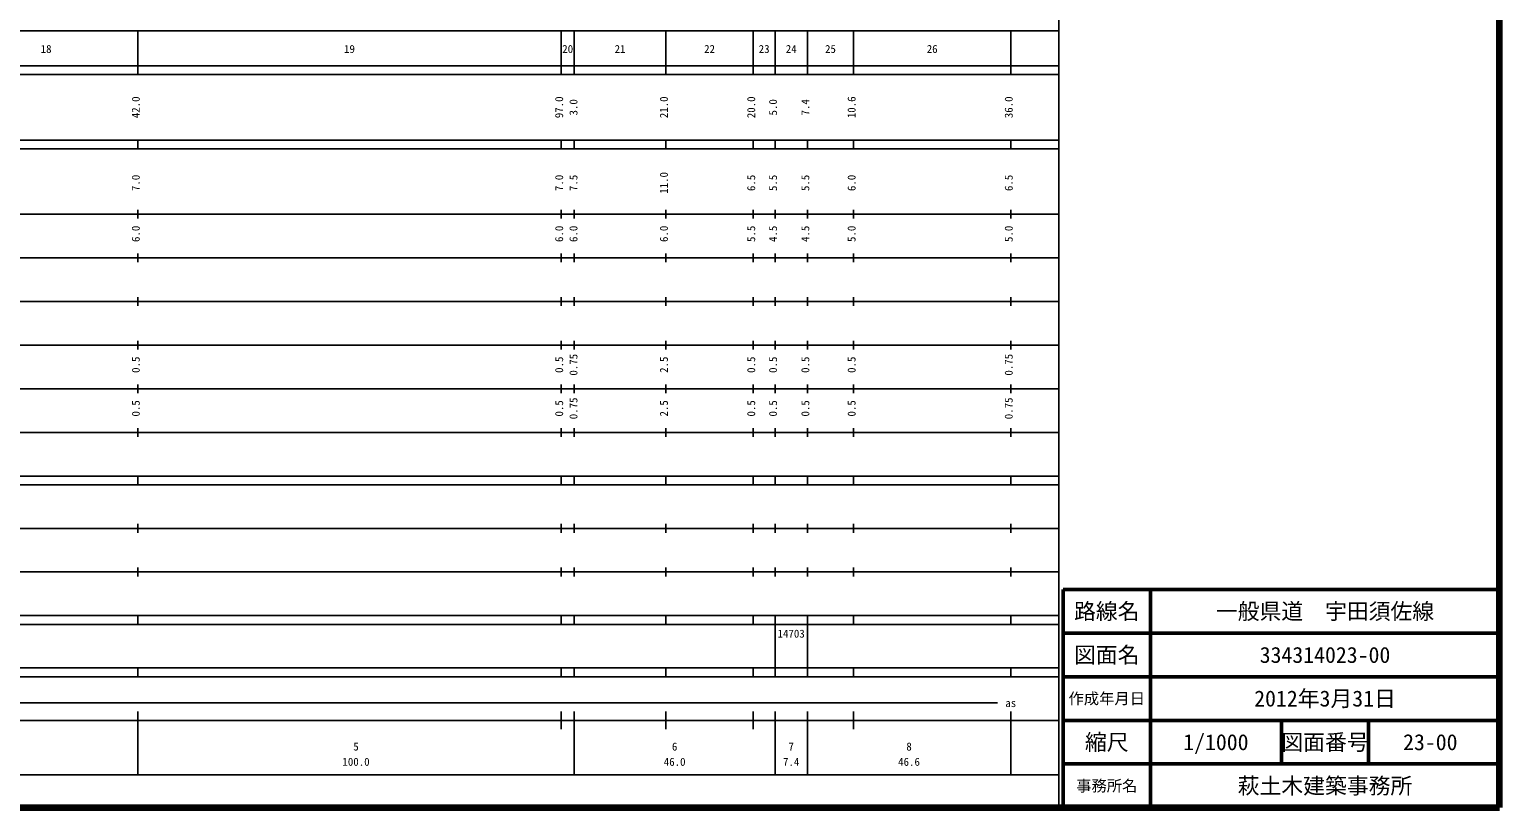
# Model space of a CAD drawing. Units: millimetres on the paper, enlarged 1000 times. Extents: x 40000 to 680000, y 20000 to 522488.
# Drawn here: x 343170 to 680000, y 20000 to 198357 of the extents above; entities that cross this region are included whole.
import ezdxf
from ezdxf.enums import TextEntityAlignment as Align

# ---------------------------------------------------------------- set-up
doc = ezdxf.new("R2010")
doc.units = ezdxf.units.MM
doc.header["$LTSCALE"] = 1000
for name, color, linetype, lineweight in [('M-TTL', 2, 'Continuous', 140), ('M-TTL-BAND', 7, 'Continuous', 25), ('M-TTL-FRAM', 2, 'Continuous', 50), ('M-TTL-LINE', 7, 'Continuous', 50)]:
    doc.layers.add(name, color=color, linetype=linetype, lineweight=lineweight)
doc.layers.add('M-TTL-TXT', color=7, linetype='Continuous')
doc.styles.add('ＭＳ ゴシック', font='')
doc.styles.get('ＭＳ ゴシック').set_extended_font_data('MS Gothic')

msp = doc.modelspace()

# ---------------------------------------------------------------- linework, layer by layer
at = {"layer": 'M-TTL'}
for p, q in [((680000, 20000), (680000, 380000)), ((40000, 20000), (680000, 20000))]:
    msp.add_line(p, q, dxfattribs=at)
at = {"layer": 'M-TTL-BAND'}
for p, q in [((579000, 20000), (579000, 370000)), ((68000, 198000), (579000, 198000)), ((368000, 188000), (368000, 198000)), ((465000, 188000), (465000, 198000)), ((468000, 188000), (468000, 198000)), ((489000, 188000), (489000, 198000)), ((509000, 188000), (509000, 198000)), ((514000, 188000), (514000, 198000)), ((521400, 188000), (521400, 198000)), ((532000, 188000), (532000, 198000)), ((568000, 188000), (568000, 198000)), ((40000, 190000), (579000, 190000)), ((40000, 188000), (579000, 188000)), ((40000, 173000), (579000, 173000)), ((368000, 171000), (368000, 173000)), ((465000, 171000), (465000, 173000)), ((468000, 171000), (468000, 173000)), ((489000, 171000), (489000, 173000)), ((509000, 171000), (509000, 173000)), ((514000, 171000), (514000, 173000)), ((521400, 171000), (521400, 173000)), ((532000, 171000), (532000, 173000)), ((568000, 171000), (568000, 173000)), ((40000, 171000), (579000, 171000)), ((40000, 156000), (579000, 156000)), ((368000, 155000), (368000, 157000)), ((465000, 155000), (465000, 157000)), ((468000, 155000), (468000, 157000)), ((489000, 155000), (489000, 157000)), ((509000, 155000), (509000, 157000)), ((514000, 155000), (514000, 157000)), ((521400, 155000), (521400, 157000)), ((532000, 155000), (532000, 157000)), ((568000, 155000), (568000, 157000)), ((46000, 146000), (579000, 146000)), ((368000, 145000), (368000, 147000)), ((465000, 145000), (465000, 147000)), ((468000, 145000), (468000, 147000)), ((489000, 145000), (489000, 147000)), ((509000, 145000), (509000, 147000)), ((514000, 145000), (514000, 147000)), ((521400, 145000), (521400, 147000)), ((532000, 145000), (532000, 147000)), ((568000, 145000), (568000, 147000)), ((52000, 136000), (579000, 136000)), ((368000, 135000), (368000, 137000)), ((465000, 135000), (465000, 137000)), ((468000, 135000), (468000, 137000)), ((489000, 135000), (489000, 137000)), ((509000, 135000), (509000, 137000)), ((514000, 135000), (514000, 137000)), ((521400, 135000), (521400, 137000)), ((532000, 135000), (532000, 137000)), ((568000, 135000), (568000, 137000)), ((46000, 126000), (579000, 126000)), ((368000, 125000), (368000, 127000)), ((465000, 125000), (465000, 127000)), ((468000, 125000), (468000, 127000)), ((489000, 125000), (489000, 127000)), ((509000, 125000), (509000, 127000)), ((514000, 125000), (514000, 127000)), ((521400, 125000), (521400, 127000)), ((532000, 125000), (532000, 127000)), ((568000, 125000), (568000, 127000)), ((52000, 116000), (579000, 116000)), ((368000, 115000), (368000, 117000)), ((465000, 115000), (465000, 117000)), ((468000, 115000), (468000, 117000)), ((489000, 115000), (489000, 117000)), ((509000, 115000), (509000, 117000)), ((514000, 115000), (514000, 117000)), ((521400, 115000), (521400, 117000)), ((532000, 115000), (532000, 117000)), ((568000, 115000), (568000, 117000)), ((46000, 106000), (579000, 106000)), ((368000, 105000), (368000, 107000)), ((465000, 105000), (465000, 107000)), ((468000, 105000), (468000, 107000)), ((489000, 105000), (489000, 107000)), ((509000, 105000), (509000, 107000)), ((514000, 105000), (514000, 107000)), ((521400, 105000), (521400, 107000)), ((532000, 105000), (532000, 107000)), ((568000, 105000), (568000, 107000)), ((40000, 96000), (579000, 96000)), ((368000, 94000), (368000, 96000)), ((465000, 94000), (465000, 96000)), ((468000, 94000), (468000, 96000)), ((489000, 94000), (489000, 96000)), ((509000, 94000), (509000, 96000)), ((514000, 94000), (514000, 96000)), ((521400, 94000), (521400, 96000)), ((532000, 94000), (532000, 96000)), ((568000, 94000), (568000, 96000)), ((40000, 94000), (579000, 94000)), ((368000, 83000), (368000, 85000)), ((465000, 83000), (465000, 85000)), ((468000, 83000), (468000, 85000)), ((489000, 83000), (489000, 85000)), ((509000, 83000), (509000, 85000)), ((514000, 83000), (514000, 85000)), ((521400, 83000), (521400, 85000)), ((532000, 83000), (532000, 85000)), ((568000, 83000), (568000, 85000)), ((49000, 84000), (579000, 84000)), ((368000, 73000), (368000, 75000)), ((465000, 73000), (465000, 75000)), ((468000, 73000), (468000, 75000)), ((489000, 73000), (489000, 75000)), ((509000, 73000), (509000, 75000)), ((514000, 73000), (514000, 75000)), ((521400, 73000), (521400, 75000)), ((532000, 73000), (532000, 75000)), ((568000, 73000), (568000, 75000)), ((40000, 74000), (579000, 74000)), ((40000, 64000), (579000, 64000)), ((368000, 62000), (368000, 64000)), ((465000, 62000), (465000, 64000)), ((468000, 62000), (468000, 64000)), ((489000, 62000), (489000, 64000)), ((509000, 62000), (509000, 64000)), ((514000, 62000), (514000, 64000)), ((521400, 62000), (521400, 64000)), ((532000, 62000), (532000, 64000)), ((568000, 62000), (568000, 64000)), ((40000, 62000), (579000, 62000)), ((514000, 52000), (514000, 62000)), ((521400, 52000), (521400, 62000)), ((40000, 52000), (579000, 52000)), ((368000, 50000), (368000, 52000)), ((465000, 50000), (465000, 52000)), ((468000, 50000), (468000, 52000)), ((489000, 50000), (489000, 52000)), ((509000, 50000), (509000, 52000)), ((514000, 50000), (514000, 52000)), ((521400, 50000), (521400, 52000)), ((532000, 50000), (532000, 52000)), ((568000, 50000), (568000, 52000)), ((40000, 50000), (579000, 50000)), ((245500, 44000), (565000, 44000)), ((368000, 27500), (368000, 42000)), ((465000, 38000), (465000, 42000)), ((468000, 27500), (468000, 42000)), ((489000, 38000), (489000, 42000)), ((509000, 38000), (509000, 42000)), ((514000, 27500), (514000, 42000)), ((521400, 27500), (521400, 42000)), ((532000, 38000), (532000, 42000)), ((568000, 27500), (568000, 42000)), ((40000, 40000), (579000, 40000)), ((68000, 27500), (579000, 27500))]:
    msp.add_line(p, q, dxfattribs=at)
at = {"layer": 'M-TTL-FRAM'}
for p, q in [((680000, 70000), (580000, 70000)), ((580000, 70000), (580000, 20000))]:
    msp.add_line(p, q, dxfattribs=at)
at = {"layer": 'M-TTL-LINE'}
for p, q in [((600000, 70000), (600000, 20000)), ((680000, 60000), (580000, 60000)), ((680000, 50000), (580000, 50000)), ((680000, 40000), (580000, 40000)), ((630000, 40000), (630000, 30000)), ((650000, 40000), (650000, 30000)), ((680000, 30000), (580000, 30000))]:
    msp.add_line(p, q, dxfattribs=at)

# ---------------------------------------------------------------- texts
at = {"layer": 'M-TTL-BAND', "style": 'ＭＳ ゴシック'}
for s, p in [('18', (347000, 192405)), ('19', (416500, 192405)), ('20', (466500, 192405)), ('21', (478500, 192405)), ('22', (499000, 192405)), ('23', (511500, 192405)), ('24', (517700, 192405)), ('25', (526700, 192405)), ('26', (550000, 192405)), ('as', (568000, 42500)), ('5', (418000, 32523)), ('6', (491000, 32523)), ('7', (517700, 32523)), ('8', (544700, 32523)), ('100.0', (418000, 29033)), ('46.0', (491000, 29033)), ('7.4', (517700, 29033)), ('46.6', (544700, 29033))]:
    msp.add_text(s, height=1833, dxfattribs=at).set_placement(p, align=Align.BOTTOM_CENTER)
for s, p in [('42.0', (369000, 180500)), ('97.0', (466000, 180500)), ('3.0', (469279, 180500)), ('21.0', (490000, 180500)), ('20.0', (510000, 180500)), ('5.0', (515000, 180500)), ('7.4', (522400, 180500)), ('10.6', (533000, 180500)), ('36.0', (569000, 180500)), ('11.0', (490000, 163174)), ('7.0', (369000, 163174)), ('7.0', (466000, 163174)), ('7.5', (469279, 163174)), ('6.5', (510000, 163174)), ('5.5', (515000, 163174)), ('5.5', (522400, 163174)), ('6.0', (533000, 163174)), ('6.5', (569000, 163174)), ('6.0', (369000, 151500)), ('6.0', (466000, 151500)), ('6.0', (469279, 151500)), ('6.0', (490000, 151500)), ('5.5', (510000, 151500)), ('4.5', (515000, 151500)), ('4.5', (522400, 151500)), ('5.0', (533000, 151500)), ('5.0', (569000, 151500)), ('0.5', (369000, 121500)), ('0.5', (466000, 121500)), ('0.75', (469279, 121500)), ('2.5', (490000, 121500)), ('0.5', (510000, 121500)), ('0.5', (515000, 121500)), ('0.5', (522400, 121500)), ('0.5', (533000, 121500)), ('0.75', (569000, 121500)), ('0.5', (369000, 111500)), ('0.5', (466000, 111500)), ('0.75', (469279, 111500)), ('2.5', (490000, 111500)), ('0.5', (510000, 111500)), ('0.5', (515000, 111500)), ('0.5', (522400, 111500)), ('0.5', (533000, 111500)), ('0.75', (569000, 111500))]:
    msp.add_text(s, height=1833, rotation=90, dxfattribs=at).set_placement(p, align=Align.BOTTOM_CENTER)
msp.add_text('14703', height=1833, dxfattribs=at).set_placement((514575, 58405), align=Align.BOTTOM_LEFT)
at = {"layer": 'M-TTL-TXT', "style": 'ＭＳ ゴシック'}
for s, height, p in [('路線名', 3666, (590000, 65000)), ('路線名', 3666, (590000, 65000)), ('一般県道\u3000宇田須佐線', 3666, (640000, 65000)), ('図面名', 3666, (590000, 55000)), ('図面名', 3666, (590000, 55000)), ('334314023-00', 3666, (640000, 55000)), ('2012年3月31日', 3666, (640000, 45000)), ('作成年月日', 2566, (590000, 45000)), ('作成年月日', 2566, (590000, 45000)), ('縮尺', 3666, (590000, 35000)), ('縮尺', 3666, (590000, 35000)), ('1/1000', 3666, (615000, 35000)), ('図面番号', 3666, (640000, 35000)), ('図面番号', 3666, (640000, 35000)), ('23-00', 3666, (664125, 35000)), ('萩土木建築事務所', 3666, (640000, 25000)), ('事務所名', 2566, (590000, 25000)), ('事務所名', 2566, (590000, 25000))]:
    msp.add_text(s, height=height, dxfattribs=at).set_placement(p, align=Align.MIDDLE_CENTER)

doc.saveas('drawing.dxf')
